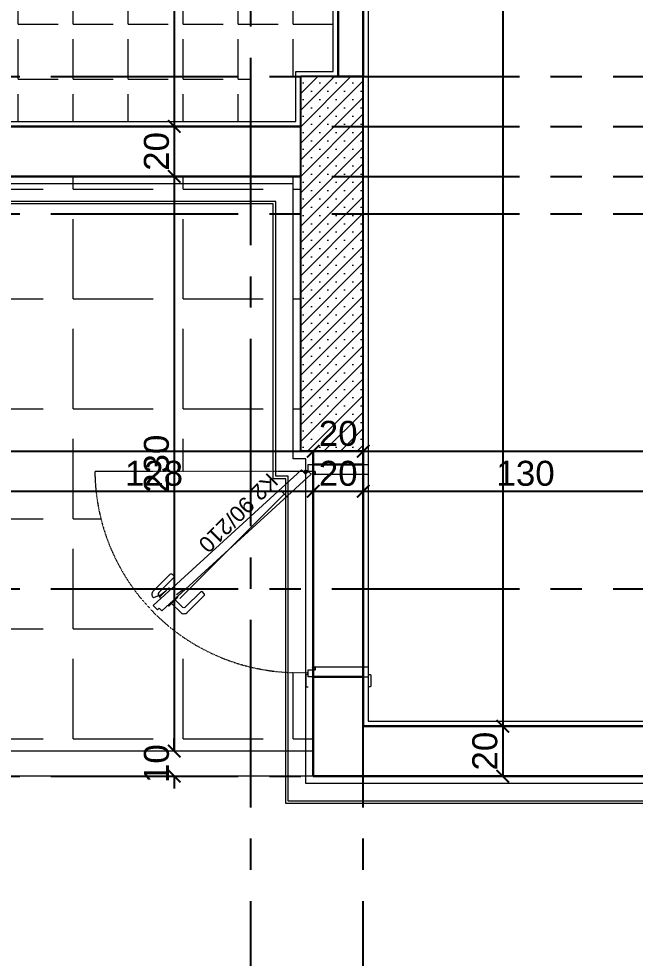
# Model space of a CAD drawing. Header units: millimetres. Extents: x 2778 to 13672, y 1832 to 5175.
# Drawn here: x 9518.3 to 9765.1, y 2417.4 to 2793.3 of the extents above; entities that cross this region are included whole.
import ezdxf

# ---------------------------------------------------------------- set-up
doc = ezdxf.new("R2010")
doc.units = ezdxf.units.MM
for name, pattern in [('CENTER2', [112.5, 75, -12.5, 12.5, -12.5]), ('DASHDOT2', [12.7, 6.35, -3.175, 0, -3.175]), ('DOTX2', [0.5, 0, -0.5])]:
    doc.linetypes.add(name, pattern=pattern)
for name, color, linetype, lineweight in [('aks', 251, 'DASHDOT2', 35), ('duvar', 232, 'Continuous', 30), ('görünüş', 201, 'Continuous', 18), ('ince', 37, 'Continuous', 0), ('iz', 1, 'DOTX2', 20), ('kapı', 3, 'Continuous', 18), ('sıva dış', 30, 'Continuous', 9), ('sıva iç', 21, 'Continuous', 0), ('yalıtım', 107, 'Continuous', 0), ('yazı', 11, 'Continuous', 20), ('z - tarama', 251, 'Continuous', 18), ('ölçü dış', 192, 'Continuous', 20), ('ÖLÇÜ İÇ', 7, 'Continuous', 9)]:
    doc.layers.add(name, color=color, linetype=linetype, lineweight=lineweight)
doc.layers.add('Panel', color=7, linetype='Continuous')
doc.styles.get("Standard").update_dxf_attribs({"font": 'arial.ttf'})
doc.dimstyles.new('zulay iç ölçü', dxfattribs={"dimtxt": 10, "dimasz": 5, "dimexe": 0.18, "dimexo": 0, "dimgap": 2, "dimtad": 3, "dimdec": 0, "dimzin": 0, "dimdsep": 46, "dimtxsty": 'Standard', "dimblk": 'ARCHTICK', "dimcen": 0.09, "dimse1": 1, "dimse2": 1, "dimadec": 0, "dimazin": 0, "dimtfac": 1, "dimtdec": 0, "dimtix": 1, "dimtofl": 0, "dimtmove": 0, "dimatfit": 3, "dimldrblk": 'ARCHTICK', "dimfxl": 1, "dimtolj": 1, "dimtzin": 0, "dimarcsym": 0})

# ---------------------------------------------------------------- blocks, each defined once
blk = doc.blocks.new('IDE242Entity376')
at = {"layer": 'Panel', "linetype": 'Continuous', "lineweight": 5}
h = blk.add_hatch(dxfattribs=at)
h.set_pattern_fill('SACNCR', color=163, scale=50, style=0)
h.set_pattern_definition([(45, (0, 0), (-3.314563, 3.314563), []), (45, (3.3146, 0), (-3.314563, 3.314563), [0, -4.6875])])
h.paths.add_polyline_path([(975, 130), (975, 280), (1000, 280), (1000, 130)])
blk = doc.blocks.new('IDE242Entity377')
at = {"layer": 'Panel', "color": 164, "linetype": 'Continuous', "lineweight": -3}
blk.add_lwpolyline([(1000, 130), (975, 130)], dxfattribs=at)
blk = doc.blocks.new('IDE242Entity378')
at = {"layer": 'Panel', "color": 164, "linetype": 'Continuous', "lineweight": -3}
blk.add_lwpolyline([(1000, 130), (1000, 280)], dxfattribs=at)
blk = doc.blocks.new('IDE242Entity379')
at = {"layer": 'Panel', "color": 164, "linetype": 'Continuous', "lineweight": -3}
blk.add_lwpolyline([(1000, 280), (975, 280)], dxfattribs=at)
blk = doc.blocks.new('IDE242Entity380')
at = {"layer": 'Panel', "color": 164, "linetype": 'Continuous', "lineweight": -3}
blk.add_lwpolyline([(975, 130), (975, 280)], dxfattribs=at)
blk = doc.blocks.new('sadsfsfsf')
at = {"layer": 'ince'}
for p, q in [((0.7, 0), (-0.7, 0)), ((0, 0.7), (0, -0.7))]:
    blk.add_line(p, q, dxfattribs=at)
for radius in [0.6, 0.45]:
    blk.add_circle((0, 0), radius, dxfattribs=at)
blk = doc.blocks.new('WER')
at = {"layer": 'duvar'}
for p, q in [((1010123.06, -373432.25), (1010103.06, -373432.25)), ((1010123.06, -373517.25), (1010103.06, -373517.25))]:
    blk.add_line(p, q, dxfattribs=at)
at = {"layer": 'ince'}
blk.add_line((1010091.45, -373444.09), (1010049.71, -373485.83), dxfattribs=at)
for points in [[(1010103.96, -373436.25), (1010103.96, -373435.3, 0.414214), (1010103.71, -373435.05), (1010102.66, -373435.05), (1010102.66, -373435.2, -0.170049), (1010102.81, -373435.14), (1010103.62, -373435.14, -0.414214), (1010103.87, -373435.39), (1010103.87, -373435.81, -0.482314), (1010103.56, -373436.05), (1010102.76, -373435.87, -0.112206), (1010102.66, -373435.82), (1010102.66, -373435.95)], [(1010044.08, -373482.78), (1010042.67, -373484.19), (1010039.14, -373485.66, -0.414214), (1010039.14, -373482.83), (1010045.85, -373476.11, -0.414214), (1010046.56, -373476.11), (1010047.27, -373476.82, -0.414214), (1010047.27, -373477.52), (1010041.26, -373483.53, 0.414214), (1010041.26, -373484.95)], [(1010047.76, -373486.45), (1010046.35, -373487.87), (1010049.88, -373491.4, 0.414214), (1010052.71, -373491.4), (1010059.43, -373484.69, 0.414214), (1010059.43, -373483.98), (1010058.72, -373483.27, 0.414214), (1010058.01, -373483.27), (1010052, -373489.28, -0.414214), (1010050.59, -373489.28)], [(1010103.96, -373514.2), (1010103.96, -373513.25), (1010102.66, -373513.55), (1010102.66, -373513.68, -0.112206), (1010102.76, -373513.63), (1010103.56, -373513.44, -0.482314), (1010103.87, -373513.69), (1010103.87, -373514.1, -0.414214), (1010103.62, -373514.35), (1010102.81, -373514.35, -0.170049), (1010102.66, -373514.3), (1010102.66, -373514.45), (1010103.71, -373514.45, 0.414214)]]:
    blk.add_lwpolyline(points, format="xyb", close=True, dxfattribs=at)
for points in [[(1010041.97, -373485.74), (1010041.55, -373485.31), (1010045.21, -373481.66), (1010045.63, -373482.08)], [(1010044.8, -373488.56), (1010045.23, -373488.99), (1010048.88, -373485.33), (1010048.46, -373484.91)]]:
    blk.add_lwpolyline(points, dxfattribs=at)
for points in [[(1010101.06, -373516.25), (1010100.31, -373516.25, 0.414214), (1010100.06, -373516.5), (1010100.06, -373521, 0.414214), (1010100.31, -373521.25), (1010101.06, -373521.25)], [(1010125.06, -373516.25), (1010125.81, -373516.25, -0.414214), (1010126.06, -373516.5), (1010126.06, -373521, -0.414214), (1010125.81, -373521.25), (1010125.06, -373521.25)]]:
    blk.add_lwpolyline(points, format="xyb", dxfattribs=at)
at = {"layer": 'iz', "ltscale": 0.1}
for p, q in [((1010101.06, -373435.05), (1010015.66, -373435.05)), ((1010103.06, -373432.25), (1010103.06, -373517.25)), ((1010123.06, -373432.25), (1010123.06, -373517.25))]:
    blk.add_line(p, q, dxfattribs=at)
blk.add_arc((1010096.92, -373434.29), 81.26, 180.5341, 272.9206, dxfattribs=at)
at = {"layer": 'kapı'}
for p, q in [((1010092.86, -373445.51), (1010090.03, -373442.68)), ((1010051.13, -373482.24), (1010048.3, -373484.41))]:
    blk.add_line(p, q, dxfattribs=at)
blk.add_lwpolyline([(1010101.06, -373435.05), (1010100, -373436.11), (1010098.3, -373434.41), (1010038.97, -373488.74), (1010040.67, -373490.44), (1010041.38, -373489.73), (1010042.51, -373490.86), (1010102.19, -373436.18), (1010101.06, -373435.05)], dxfattribs=at)
for points in [[(1010125.06, -373432.25), (1010125.06, -373436.25), (1010103.96, -373436.25), (1010103.96, -373435.3, 0.414214), (1010103.71, -373435.05), (1010101.06, -373435.05), (1010101.06, -373432.25), (1010101.06, -373432.25)], [(1010101.06, -373517.25), (1010101.06, -373514.45), (1010103.71, -373514.45, 0.414214), (1010103.96, -373514.2), (1010103.96, -373513.25), (1010125.06, -373513.25), (1010125.06, -373517.25)]]:
    blk.add_lwpolyline(points, format="xyb", dxfattribs=at)
at = {"layer": 'sıva iç'}
for p, q in [((1010101.06, -373432.25), (1010103.06, -373432.25)), ((1010123.06, -373432.25), (1010125.06, -373432.25)), ((1010103.06, -373517.25), (1010101.06, -373517.25)), ((1010123.06, -373517.25), (1010125.06, -373517.25))]:
    blk.add_line(p, q, dxfattribs=at)
at = {"layer": 'ölçü dış'}
blk.add_line((1010103.06, -373432.25), (1010123.06, -373432.25), dxfattribs=at)
at = {"layer": 'ince', "rotation": 270}
blk.add_blockref('sadsfsfsf', (1010100, -373435.05), dxfattribs=at)
at = {"layer": 'yazı'}
blk.add_text('K2 90/210', height=6.328, rotation=225, dxfattribs=at).set_placement((1010085.08, -373435.16))
blk = doc.blocks.new('_ArchTick')
at = {"color": 0, "linetype": 'ByBlock', "const_width": 0.15}
blk.add_lwpolyline([(-0.5, -0.5), (0.5, 0.5)], dxfattribs=at)
blk = doc.blocks.new('*D2723')
at = {"layer": 'Defpoints', "color": 0, "transparency": 16777216}
for p in [(9508.67, 2730.23), (9636.17, 2604.25), (9636.17, 2604.25)]:
    blk.add_point(p, dxfattribs=at)
at = {"layer": 'ÖLÇÜ İÇ', "color": 0, "lineweight": -2, "transparency": 16777216}
blk.add_line((9508.67, 2604.25), (9636.17, 2604.25), dxfattribs=at)
at = {"layer": 'ÖLÇÜ İÇ', "color": 0, "lineweight": -2, "transparency": 16777216, "xscale": 5, "yscale": 5, "zscale": 5, "rotation": 180}
blk.add_blockref('_ArchTick', (9508.67, 2604.25), dxfattribs=at)
at = {"layer": 'ÖLÇÜ İÇ', "color": 0, "lineweight": -2, "transparency": 16777216, "xscale": 5, "yscale": 5, "zscale": 5}
blk.add_blockref('_ArchTick', (9636.17, 2604.25), dxfattribs=at)
at = {"layer": 'ÖLÇÜ İÇ', "color": 0, "transparency": 16777216, "insert": (9572.42, 2611.35), "char_height": 10, "attachment_point": 5}
blk.add_mtext('\\A1;128', dxfattribs=at)
blk = doc.blocks.new('*D2724')
at = {"layer": 'Defpoints', "color": 0, "transparency": 16777216}
for p in [(9636.17, 2604.25), (9656.17, 2604.25), (9656.17, 2604.25)]:
    blk.add_point(p, dxfattribs=at)
at = {"layer": 'ÖLÇÜ İÇ', "color": 0, "lineweight": -2, "transparency": 16777216}
blk.add_line((9636.17, 2604.25), (9656.17, 2604.25), dxfattribs=at)
at = {"layer": 'ÖLÇÜ İÇ', "color": 0, "lineweight": -2, "transparency": 16777216, "xscale": 5, "yscale": 5, "zscale": 5, "rotation": 180}
blk.add_blockref('_ArchTick', (9636.17, 2604.25), dxfattribs=at)
at = {"layer": 'ÖLÇÜ İÇ', "color": 0, "lineweight": -2, "transparency": 16777216, "xscale": 5, "yscale": 5, "zscale": 5}
blk.add_blockref('_ArchTick', (9656.17, 2604.25), dxfattribs=at)
at = {"layer": 'ÖLÇÜ İÇ', "color": 0, "transparency": 16777216, "insert": (9646.17, 2611.35), "char_height": 10, "attachment_point": 5}
blk.add_mtext('\\A1;20', dxfattribs=at)
blk = doc.blocks.new('*D2725')
at = {"layer": 'Defpoints', "color": 0, "transparency": 16777216}
for p in [(9656.17, 2604.25), (9786.17, 2604.25), (9786.17, 2510.23)]:
    blk.add_point(p, dxfattribs=at)
at = {"layer": 'ÖLÇÜ İÇ', "color": 0, "lineweight": -2, "transparency": 16777216}
blk.add_line((9656.17, 2604.25), (9786.17, 2604.25), dxfattribs=at)
at = {"layer": 'ÖLÇÜ İÇ', "color": 0, "lineweight": -2, "transparency": 16777216, "xscale": 5, "yscale": 5, "zscale": 5, "rotation": 180}
blk.add_blockref('_ArchTick', (9656.17, 2604.25), dxfattribs=at)
at = {"layer": 'ÖLÇÜ İÇ', "color": 0, "lineweight": -2, "transparency": 16777216, "xscale": 5, "yscale": 5, "zscale": 5}
blk.add_blockref('_ArchTick', (9786.17, 2604.25), dxfattribs=at)
at = {"layer": 'ÖLÇÜ İÇ', "color": 0, "transparency": 16777216, "insert": (9721.17, 2611.36), "char_height": 10, "attachment_point": 5}
blk.add_mtext('\\A1;130', dxfattribs=at)
blk = doc.blocks.new('*D2732')
at = {"layer": 'Defpoints', "color": 0, "transparency": 16777216}
for p in [(9201.17, 2620.23), (9636.17, 2620.23), (9636.17, 2620.23)]:
    blk.add_point(p, dxfattribs=at)
at = {"layer": 'ÖLÇÜ İÇ', "color": 0, "lineweight": -2, "transparency": 16777216}
blk.add_line((9201.17, 2620.23), (9636.17, 2620.23), dxfattribs=at)
at = {"layer": 'ÖLÇÜ İÇ', "color": 0, "lineweight": -2, "transparency": 16777216, "xscale": 5, "yscale": 5, "zscale": 5, "rotation": 180}
blk.add_blockref('_ArchTick', (9201.17, 2620.23), dxfattribs=at)
at = {"layer": 'ÖLÇÜ İÇ', "color": 0, "lineweight": -2, "transparency": 16777216, "xscale": 5, "yscale": 5, "zscale": 5}
blk.add_blockref('_ArchTick', (9636.17, 2620.23), dxfattribs=at)
at = {"layer": 'ÖLÇÜ İÇ', "color": 0, "transparency": 16777216, "insert": (9418.67, 2627.34), "char_height": 10, "attachment_point": 5}
blk.add_mtext('\\A1;435', dxfattribs=at)
blk = doc.blocks.new('*D2733')
at = {"layer": 'Defpoints', "color": 0, "transparency": 16777216}
for p in [(9636.17, 2620.23), (9656.17, 2620.23), (9656.17, 2620.23)]:
    blk.add_point(p, dxfattribs=at)
at = {"layer": 'ÖLÇÜ İÇ', "color": 0, "lineweight": -2, "transparency": 16777216}
blk.add_line((9636.17, 2620.23), (9656.17, 2620.23), dxfattribs=at)
at = {"layer": 'ÖLÇÜ İÇ', "color": 0, "lineweight": -2, "transparency": 16777216, "xscale": 5, "yscale": 5, "zscale": 5, "rotation": 180}
blk.add_blockref('_ArchTick', (9636.17, 2620.23), dxfattribs=at)
at = {"layer": 'ÖLÇÜ İÇ', "color": 0, "lineweight": -2, "transparency": 16777216, "xscale": 5, "yscale": 5, "zscale": 5}
blk.add_blockref('_ArchTick', (9656.17, 2620.23), dxfattribs=at)
at = {"layer": 'ÖLÇÜ İÇ', "color": 0, "transparency": 16777216, "insert": (9646.17, 2627.34), "char_height": 10, "attachment_point": 5}
blk.add_mtext('\\A1;20', dxfattribs=at)
blk = doc.blocks.new('*D2734')
at = {"layer": 'Defpoints', "color": 0, "transparency": 16777216}
for p in [(9656.17, 2620.23), (10096.17, 2620.23), (10096.17, 2620.23)]:
    blk.add_point(p, dxfattribs=at)
at = {"layer": 'ÖLÇÜ İÇ', "color": 0, "lineweight": -2, "transparency": 16777216}
blk.add_line((9656.17, 2620.23), (10096.17, 2620.23), dxfattribs=at)
at = {"layer": 'ÖLÇÜ İÇ', "color": 0, "lineweight": -2, "transparency": 16777216, "xscale": 5, "yscale": 5, "zscale": 5, "rotation": 180}
blk.add_blockref('_ArchTick', (9656.17, 2620.23), dxfattribs=at)
at = {"layer": 'ÖLÇÜ İÇ', "color": 0, "lineweight": -2, "transparency": 16777216, "xscale": 5, "yscale": 5, "zscale": 5}
blk.add_blockref('_ArchTick', (10096.17, 2620.23), dxfattribs=at)
at = {"layer": 'ÖLÇÜ İÇ', "color": 0, "transparency": 16777216, "insert": (9876.17, 2627.34), "char_height": 10, "attachment_point": 5}
blk.add_mtext('\\A1;440', dxfattribs=at)
blk = doc.blocks.new('*D2756')
at = {"layer": 'Defpoints', "color": 0, "transparency": 16777216}
for p in [(9712.02, 3155.23), (9712.02, 2510.23), (9712.02, 2510.23)]:
    blk.add_point(p, dxfattribs=at)
at = {"layer": 'ÖLÇÜ İÇ', "color": 0, "lineweight": -2, "transparency": 16777216}
blk.add_line((9712.02, 3155.23), (9712.02, 2510.23), dxfattribs=at)
at = {"layer": 'ÖLÇÜ İÇ', "color": 0, "lineweight": -2, "transparency": 16777216, "xscale": 5, "yscale": 5, "zscale": 5}
for p, rotation in [((9712.02, 3155.23), 90), ((9712.02, 2510.23), 270)]:
    blk.add_blockref('_ArchTick', p, dxfattribs=dict(at, rotation=rotation))
at = {"layer": 'ÖLÇÜ İÇ', "color": 0, "transparency": 16777216, "insert": (9704.91, 2832.73), "char_height": 10, "attachment_point": 5, "rotation": 90}
blk.add_mtext('\\A1;645', dxfattribs=at)
blk = doc.blocks.new('*D2757')
at = {"layer": 'Defpoints', "color": 0, "transparency": 16777216}
for p in [(9712.02, 2510.23), (9712.02, 2490.23), (9712.02, 2490.23)]:
    blk.add_point(p, dxfattribs=at)
at = {"layer": 'ÖLÇÜ İÇ', "color": 0, "lineweight": -2, "transparency": 16777216}
blk.add_line((9712.02, 2510.23), (9712.02, 2490.23), dxfattribs=at)
at = {"layer": 'ÖLÇÜ İÇ', "color": 0, "lineweight": -2, "transparency": 16777216, "xscale": 5, "yscale": 5, "zscale": 5}
for p, rotation in [((9712.02, 2510.23), 90), ((9712.02, 2490.23), 270)]:
    blk.add_blockref('_ArchTick', p, dxfattribs=dict(at, rotation=rotation))
at = {"layer": 'ÖLÇÜ İÇ', "color": 0, "transparency": 16777216, "insert": (9704.91, 2500.23), "char_height": 10, "attachment_point": 5, "rotation": 90}
blk.add_mtext('\\A1;20', dxfattribs=at)
blk = doc.blocks.new('*D2765')
at = {"layer": 'Defpoints', "color": 0, "transparency": 16777216}
for p in [(9580.56, 3155.23), (9580.56, 2750.23), (9580.56, 2750.23)]:
    blk.add_point(p, dxfattribs=at)
at = {"layer": 'ÖLÇÜ İÇ', "color": 0, "lineweight": -2, "transparency": 16777216}
blk.add_line((9580.56, 3155.23), (9580.56, 2750.23), dxfattribs=at)
at = {"layer": 'ÖLÇÜ İÇ', "color": 0, "lineweight": -2, "transparency": 16777216, "xscale": 5, "yscale": 5, "zscale": 5}
for p, rotation in [((9580.56, 3155.23), 90), ((9580.56, 2750.23), 270)]:
    blk.add_blockref('_ArchTick', p, dxfattribs=dict(at, rotation=rotation))
at = {"layer": 'ÖLÇÜ İÇ', "color": 0, "transparency": 16777216, "insert": (9573.46, 2952.73), "char_height": 10, "attachment_point": 5, "rotation": 90}
blk.add_mtext('\\A1;405', dxfattribs=at)
blk = doc.blocks.new('*D2766')
at = {"layer": 'Defpoints', "color": 0, "transparency": 16777216}
for p in [(9580.56, 2750.23), (9580.56, 2730.23), (9580.56, 2730.23)]:
    blk.add_point(p, dxfattribs=at)
at = {"layer": 'ÖLÇÜ İÇ', "color": 0, "lineweight": -2, "transparency": 16777216}
blk.add_line((9580.56, 2750.23), (9580.56, 2730.23), dxfattribs=at)
at = {"layer": 'ÖLÇÜ İÇ', "color": 0, "lineweight": -2, "transparency": 16777216, "xscale": 5, "yscale": 5, "zscale": 5}
for p, rotation in [((9580.56, 2750.23), 90), ((9580.56, 2730.23), 270)]:
    blk.add_blockref('_ArchTick', p, dxfattribs=dict(at, rotation=rotation))
at = {"layer": 'ÖLÇÜ İÇ', "color": 0, "transparency": 16777216, "insert": (9573.46, 2740.23), "char_height": 10, "attachment_point": 5, "rotation": 90}
blk.add_mtext('\\A1;20', dxfattribs=at)
blk = doc.blocks.new('*D2767')
at = {"layer": 'Defpoints', "color": 0, "transparency": 16777216}
for p in [(9580.56, 2730.23), (9580.56, 2500.23), (9580.56, 2500.23)]:
    blk.add_point(p, dxfattribs=at)
at = {"layer": 'ÖLÇÜ İÇ', "color": 0, "lineweight": -2, "transparency": 16777216}
blk.add_line((9580.56, 2730.23), (9580.56, 2500.23), dxfattribs=at)
at = {"layer": 'ÖLÇÜ İÇ', "color": 0, "lineweight": -2, "transparency": 16777216, "xscale": 5, "yscale": 5, "zscale": 5}
for p, rotation in [((9580.56, 2730.23), 90), ((9580.56, 2500.23), 270)]:
    blk.add_blockref('_ArchTick', p, dxfattribs=dict(at, rotation=rotation))
at = {"layer": 'ÖLÇÜ İÇ', "color": 0, "transparency": 16777216, "insert": (9573.45, 2615.23), "char_height": 10, "attachment_point": 5, "rotation": 90}
blk.add_mtext('\\A1;230', dxfattribs=at)
blk = doc.blocks.new('*D2768')
at = {"layer": 'Defpoints', "color": 0, "transparency": 16777216}
for p in [(9580.56, 2500.23), (9580.56, 2490.23), (9580.56, 2490.23)]:
    blk.add_point(p, dxfattribs=at)
at = {"layer": 'ÖLÇÜ İÇ', "color": 0, "lineweight": -2, "transparency": 16777216}
for p, q in [((9580.56, 2500.23), (9580.56, 2505.23)), ((9580.56, 2490.23), (9580.56, 2485.23))]:
    blk.add_line(p, q, dxfattribs=at)
at = {"layer": 'ÖLÇÜ İÇ', "color": 0, "lineweight": -2, "transparency": 16777216, "xscale": 5, "yscale": 5, "zscale": 5}
for p, rotation in [((9580.56, 2500.23), 270), ((9580.56, 2490.23), 90)]:
    blk.add_blockref('_ArchTick', p, dxfattribs=dict(at, rotation=rotation))
at = {"layer": 'ÖLÇÜ İÇ', "color": 0, "transparency": 16777216, "insert": (9573.46, 2495.23), "char_height": 10, "attachment_point": 5, "rotation": 90}
blk.add_mtext('\\A1;10', dxfattribs=at)

msp = doc.modelspace()

# ---------------------------------------------------------------- hatches: boundary and pattern name
at = {"layer": 'z - tarama'}
h = msp.add_hatch(dxfattribs=at)
h.set_pattern_fill('ANGLE', color=252, scale=80, style=0)
h.set_pattern_definition([(0, (-1051519.92, 409725.164), (0, 22), [16, -6]), (90, (-1051519.92, 409725.164), (-22, 1e-15), [16, -6])])
h.paths.add_polyline_path([(9506.17, 2770.23), (9268.17, 2770.23), (9268.17, 2752.23), (9506.17, 2752.23)])
h.paths.add_polyline_path([(9506.17, 2865.23), (9268.17, 2865.23), (9268.17, 2858.63), (9270.08, 2858.63, -0.414214), (9270.58, 2858.13), (9270.58, 2829.13, -0.414214), (9270.08, 2828.63), (9268.17, 2828.63), (9268.17, 2782.23), (9268.17, 2782.23), (9268.17, 2770.23), (9506.17, 2770.23)])
h.paths.add_polyline_path([(9611.17, 2865.23), (9506.17, 2865.23), (9506.17, 2770.23), (9611.17, 2770.23)])
h.paths.add_polyline_path([(9644.17, 2865.23), (9611.17, 2865.23), (9611.17, 2770.23), (9629.17, 2770.23), (9629.17, 2772.23), (9644.17, 2772.23)])
h.paths.add_polyline_path([(9611.17, 2770.23), (9506.17, 2770.23), (9506.17, 2752.23), (9611.17, 2752.23)])
h.paths.add_polyline_path([(9506.17, 2898.42), (9504.17, 2898.42), (9504.17, 2900.23), (9268.17, 2900.23), (9268.17, 2865.23), (9506.17, 2865.23)])
h.paths.add_polyline_path([(9611.17, 3071.02, -0.121467), (9575.59, 3091.18), (9575.57, 3091.15), (9573.87, 3092.85, -0.197654), (9548.06, 3152.49, -0.416778), (9547.81, 3152.23), (9543.06, 3152.23), (9543.06, 3153.23), (9506.17, 3153.23), (9506.17, 3093.23), (9506.17, 2968.42), (9519.17, 2968.41), (9520.64, 2998.48), (9557.7, 2998.48), (9559.17, 2968.41), (9584.17, 2968.41), (9585.64, 2998.48), (9611.17, 2998.47)])
h.paths.add_polyline_path([(9644.17, 3153.23), (9641.06, 3153.23), (9641.06, 3152.23), (9636.06, 3152.23), (9636.06, 3153.23), (9634.26, 3153.23), (9634.26, 3152.77, -1), (9634.26, 3151.57), (9634.26, 3151.11), (9634.89, 3150.48), (9634.26, 3149.84), (9634.26, 3067.83, -0.068537), (9611.17, 3071.02), (9611.17, 2998.47), (9622.7, 2998.47), (9624.17, 2968.41), (9644.17, 2968.41)])
h.paths.add_polyline_path([(9504.17, 2968.42), (9506.17, 2968.42), (9506.17, 3093.23), (9470.61, 3093.23), (9470.61, 3092.33), (9472.45, 3092.33), (9472.45, 3090.53), (9449.86, 3090.53), (9449.86, 3092.33), (9451.71, 3092.33), (9451.71, 3093.23), (9445.1, 3093.23), (9445.1, 3092.33), (9446.94, 3092.33), (9446.94, 3090.53), (9437.93, 3090.53), (9437.93, 3092.33), (9439.77, 3092.33), (9439.77, 3093.23), (9367.77, 3093.23, -0.414214), (9368.27, 3092.73), (9368.27, 3091.23, -0.414214), (9367.77, 3090.73), (9338.77, 3090.73, -0.414214), (9338.27, 3091.23), (9338.27, 3093.23), (9323.27, 3093.23), (9308.17, 3093.23), (9308.17, 3073.23), (9268.17, 3073.23), (9268.17, 3042.61), (9269.55, 3042.61), (9269.55, 3054.04), (9273.17, 3054.04), (9273.17, 3005.47), (9269.55, 3005.47), (9269.55, 3016.89), (9268.17, 3016.89), (9268.17, 2900.23), (9504.17, 2900.23)])
h.paths.add_polyline_path([(9467.09, 2918.13), (9358.86, 2918.13), (9358.86, 2984.55), (9467.09, 2984.55)], flags=16)
h.paths.add_polyline_path([(9357.89, 2963.48), (9418.69, 2963.48), (9418.69, 2977.29), (9357.89, 2977.29)], flags=24)
h.paths.add_polyline_path([(9360.35, 2946.81), (9393.74, 2946.81), (9393.74, 2955.62), (9360.35, 2955.62)], flags=8)
h.paths.add_polyline_path([(9359.61, 2935.53), (9437.72, 2935.53), (9437.72, 2947.13), (9359.61, 2947.13)], flags=8)
h.paths.add_polyline_path([(9359.95, 2919.1), (9455.56, 2919.1), (9455.56, 2930.72), (9359.95, 2930.72)], flags=8)
h.paths.add_polyline_path([(9359.95, 2927.3), (9449.4, 2927.3), (9449.4, 2938.92), (9359.95, 2938.92)], flags=8)
h.paths.add_polyline_path([(9429.68, 3099.5), (9497.89, 3099.5), (9497.89, 3111.07), (9429.68, 3111.07)], flags=9)
at = {"layer": 'z - tarama', "true_color": 0x000000}
h = msp.add_hatch(dxfattribs=at)
h.set_pattern_fill('ANGLE', color=18, scale=160, style=0)
h.set_pattern_definition([(0, (-1051519.92, 409725.164), (0, 44), [32, -12]), (90, (-1051519.92, 409725.164), (-44, 3e-15), [32, -12])])
h.paths.add_polyline_path([(9506.17, 2565.23), (9191.17, 2565.23), (9191.17, 2500.23), (9506.17, 2500.23)])
h.paths.add_polyline_path([(9236.45, 2552.97), (9225.84, 2542.36), (9227.25, 2540.95), (9223.01, 2540.95), (9223.01, 2545.19), (9224.43, 2543.78), (9235.03, 2554.38)], flags=16)
h.paths.add_polyline_path([(9219.26, 2526.23), (9204.26, 2526.23), (9204.26, 2541.23), (9219.26, 2541.23)], flags=16)
h.paths.add_polyline_path([(9205.2, 2533.73, -1), (9218.32, 2533.73, -1)], flags=0)
h.paths.add_polyline_path([(9338.16, 2620.23), (9201.17, 2620.23), (9201.17, 2565.23), (9506.17, 2565.23), (9506.17, 2620.23), (9456.79, 2620.23), (9456.79, 2568.14), (9338.16, 2568.14)])
h.paths.add_polyline_path([(9506.17, 2715.23), (9418.67, 2715.23), (9418.67, 2698.88, -0.414214), (9425.67, 2691.88, -1), (9411.67, 2691.88, -0.414214), (9418.67, 2698.88), (9418.67, 2715.23), (9206.17, 2715.23), (9206.17, 2620.23), (9338.16, 2620.23), (9338.16, 2653.51), (9456.79, 2653.51), (9456.79, 2620.23), (9506.17, 2620.23)])
h.paths.add_polyline_path([(9331.67, 2730.23), (9328.67, 2730.23), (9206.17, 2730.23), (9206.17, 2715.23), (9418.67, 2715.23), (9418.67, 2730.23)])
h.paths.add_polyline_path([(9611.17, 2730.23), (9506.17, 2730.23), (9506.17, 2715.23), (9611.17, 2715.23)])
h.paths.add_polyline_path([(9505.67, 2730.23), (9418.67, 2730.23), (9418.67, 2715.23), (9506.17, 2715.23), (9506.17, 2730.23)])
h.paths.add_polyline_path([(9611.17, 2715.23), (9506.17, 2715.23), (9506.17, 2620.23), (9611.17, 2620.23)])
h.paths.add_polyline_path([(9631.17, 2715.23), (9611.17, 2715.23), (9611.17, 2620.23), (9631.17, 2620.23)])
h.paths.add_polyline_path([(9631.17, 2730.23), (9611.17, 2730.23), (9611.17, 2715.23), (9631.17, 2715.23)])
h.paths.add_polyline_path([(9548.77, 2612.15), (9611.17, 2612.15), (9611.17, 2620.23), (9506.17, 2620.23), (9506.17, 2565.23), (9564.22, 2565.23, -0.155647)])
h.paths.add_polyline_path([(9611.17, 2533.87, -0.179292), (9564.22, 2565.23), (9506.17, 2565.23), (9506.17, 2500.23), (9611.17, 2500.23)])
h.paths.add_polyline_path([(9636.17, 2529.95), (9634.17, 2529.95), (9633.67, 2530.7, 1), (9633.17, 2530.7), (9633.17, 2525.95), (9633.42, 2525.95, -0.414214), (9633.17, 2526.2), (9633.17, 2530.95), (9634.17, 2530.95), (9634.17, 2531.75, -0.071418), (9611.17, 2533.87), (9611.17, 2500.23), (9636.17, 2500.23)])
h.paths.add_polyline_path([(9223.41, 2543.91), (9235.06, 2555.56), (9229.25, 2561.36), (9217.61, 2549.71)], flags=24)
h.paths.add_polyline_path([(9418.71, 2704.6), (9418.71, 2721.47), (9409.22, 2721.47), (9409.22, 2704.6)], flags=9)
h.paths.add_polyline_path([(9428.87, 2704.28), (9428.87, 2723.26), (9419.38, 2723.26), (9419.38, 2704.28)], flags=9)
h.paths.add_polyline_path([(9423.79, 2685.48), (9423.79, 2703.41), (9414.3, 2703.41), (9414.3, 2685.48)], flags=24)

# ---------------------------------------------------------------- linework, layer by layer
at = {"layer": 'aks', "color": 251, "linetype": 'CENTER2', "lineweight": -3}
for points in [[(9611.17, 2140.23), (9611.17, 5100.23)], [(9656.17, 2140.23), (9656.17, 5100.23)], [(8406.17, 2770.23), (13636.17, 2770.23)], [(8406.17, 2750.23), (13636.17, 2750.23)], [(8406.17, 2730.23), (13636.17, 2730.23)], [(8406.17, 2715.23), (13636.17, 2715.23)], [(8406.17, 2620.23), (13636.17, 2620.23)], [(8406.17, 2565.23), (13636.17, 2565.23)], [(8406.17, 2490.23), (13636.17, 2490.23)]]:
    msp.add_lwpolyline(points, dxfattribs=at)
at = {"layer": 'duvar', "lineweight": 30}
for p, q in [((9646.17, 3155.23), (9646.17, 2770.23)), ((9656.17, 3155.23), (9656.17, 2770.23)), ((9206.17, 2750.23), (9631.17, 2750.23)), ((9206.17, 2730.23), (9631.17, 2730.23))]:
    msp.add_line(p, q, dxfattribs=at)
for points in [[(9636.17, 2620.23), (9636.17, 2490.23), (10116.17, 2490.23), (10116.17, 2620.23)], [(9656.17, 2620.23), (9656.17, 2510.23), (10096.17, 2510.23), (10096.17, 2620.23)]]:
    msp.add_lwpolyline(points, dxfattribs=at)
at = {"layer": 'görünüş'}
for points in [[(9636.17, 2490.23), (9181.17, 2490.23), (9181.17, 2565.23)], [(9636.17, 2500.23), (9191.17, 2500.23), (9191.17, 2565.23)]]:
    msp.add_lwpolyline(points, dxfattribs=at)
at = {"layer": 'sıva dış'}
for p, q in [((9628.17, 2727.23), (9209.17, 2727.23)), ((9628.17, 2617.23), (9628.17, 2727.23)), ((9633.17, 2617.23), (9628.17, 2617.23)), ((9633.17, 2487.23), (9633.17, 2617.23)), ((10119.17, 2487.23), (9633.17, 2487.23))]:
    msp.add_line(p, q, dxfattribs=at)
at = {"layer": 'sıva iç'}
for points in [[(9208.17, 2752.23), (9629.17, 2752.23), (9629.17, 2772.23), (9644.17, 2772.23), (9644.17, 3153.23), (9248.17, 3153.23), (9248.17, 3133.23), (9208.17, 3133.23)], [(9658.17, 2512.23), (10094.17, 2512.23), (10094.17, 2618.23), (10089.17, 2618.23), (10089.17, 2777.23), (10094.17, 2777.23), (10094.17, 3153.23), (9678.17, 3153.23), (9678.17, 3113.23), (9658.17, 3113.23)]]:
    msp.add_lwpolyline(points, close=True, dxfattribs=at)
at = {"layer": 'yalıtım'}
for p, q in [((9621.17, 2720.23), (9216.17, 2720.23)), ((9620.17, 2719.23), (9217.17, 2719.23)), ((9620.17, 2609.23), (9620.17, 2719.23)), ((9621.17, 2610.23), (9621.17, 2720.23)), ((9625.17, 2609.23), (9620.17, 2609.23)), ((9626.17, 2610.23), (9621.17, 2610.23)), ((9625.17, 2479.23), (9625.17, 2609.23)), ((9626.17, 2480.23), (9626.17, 2610.23)), ((10127.17, 2479.23), (9625.17, 2479.23)), ((10126.17, 2480.23), (9626.17, 2480.23))]:
    msp.add_line(p, q, dxfattribs=at)

# ---------------------------------------------------------------- block references
at = {"layer": 'Panel'}
for name in ['IDE242Entity376', 'IDE242Entity379', 'IDE242Entity380', 'IDE242Entity378', 'IDE242Entity377']:
    msp.add_blockref(name, (8656.17, 2490.23), dxfattribs=at)
at = {"layer": 'sıva iç'}
msp.add_blockref('WER', (-1000466.89, 376047.2), dxfattribs=at)

# ---------------------------------------------------------------- dimensions: what is measured, and where the dimension line sits
at = {"layer": 'ÖLÇÜ İÇ'}
for base, p1, p2, picture, middle in [((9580.56, 2750.23), (9580.56, 3155.23), (9580.56, 2750.23), '*D2765', (9573.46, 2952.73)), ((9712.02, 2510.23), (9712.02, 3155.23), (9712.02, 2510.23), '*D2756', (9704.91, 2832.73)), ((9580.56, 2730.23), (9580.56, 2750.23), (9580.56, 2730.23), '*D2766', (9573.46, 2740.23)), ((9580.56, 2500.23), (9580.56, 2730.23), (9580.56, 2500.23), '*D2767', (9573.45, 2615.23)), ((9712.02, 2490.23), (9712.02, 2510.23), (9712.02, 2490.23), '*D2757', (9704.91, 2500.23)), ((9580.56, 2490.23), (9580.56, 2500.23), (9580.56, 2490.23), '*D2768', (9573.46, 2495.23))]:
    dim = msp.add_linear_dim(base=base, p1=p1, p2=p2, angle=90, dimstyle='zulay iç ölçü', override={"dimtmove": 1}, dxfattribs=at)
    dim.commit()
    dim.dimension.update_dxf_attribs({"geometry": picture, "text_midpoint": middle})
for base, p1, p2, picture, middle in [((9636.16967143, 2604.24671028), (9508.66967143, 2730.23434904), (9636.16967143, 2604.24671028), '*D2723', (9572.41967143, 2611.35244016)), ((9636.17, 2620.23), (9201.17, 2620.23), (9636.17, 2620.23), '*D2732', (9418.67, 2627.34)), ((9656.17, 2620.23), (9636.17, 2620.23), (9656.17, 2620.23), '*D2733', (9646.17, 2627.34)), ((10096.17, 2620.23), (9656.17, 2620.23), (10096.17, 2620.23), '*D2734', (9876.17, 2627.34)), ((9656.17, 2604.25), (9636.17, 2604.25), (9656.17, 2604.25), '*D2724', (9646.17, 2611.35)), ((9786.17, 2604.25), (9656.17, 2604.25), (9786.17, 2510.23), '*D2725', (9721.17, 2611.36))]:
    dim = msp.add_linear_dim(base=base, p1=p1, p2=p2, dimstyle='zulay iç ölçü', override={"dimtmove": 1}, dxfattribs=at)
    dim.commit()
    dim.dimension.update_dxf_attribs({"geometry": picture, "text_midpoint": middle})

doc.saveas('drawing.dxf')
